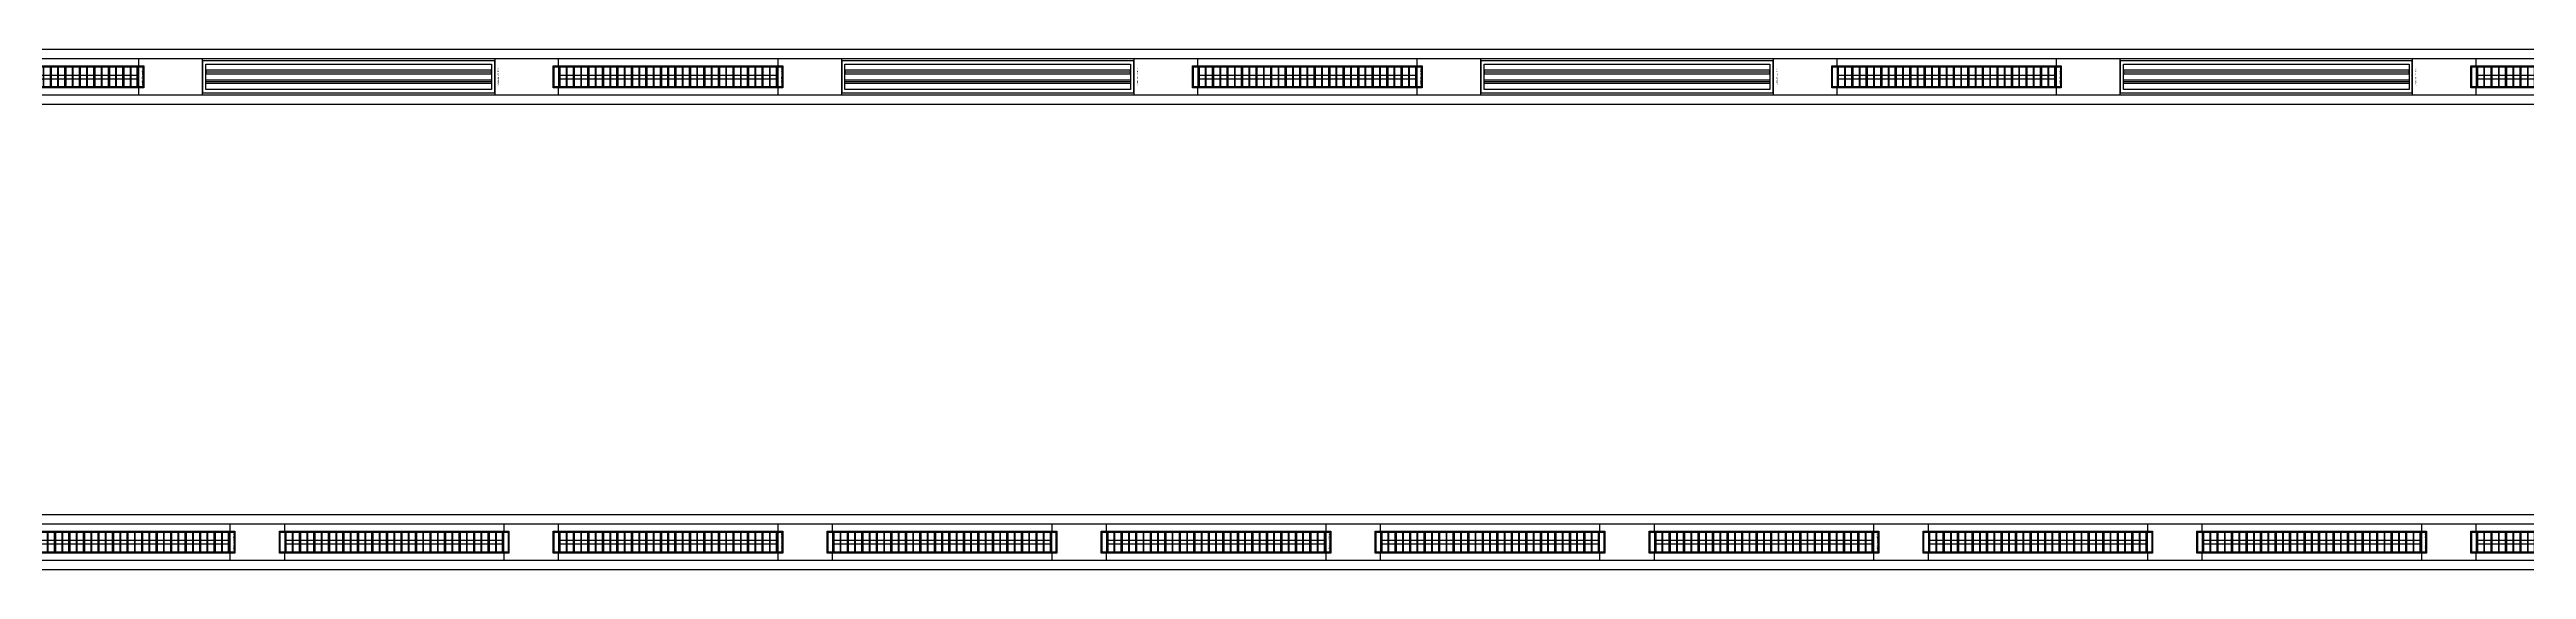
# Model space of a CAD drawing. Header units: millimetres. Extents: x -962357 to -591296, y -223672 to 59420.
# Drawn here: x -814218 to -800655, y -165868 to -163018 of the extents above; entities that cross this region are included whole.
import ezdxf
from ezdxf.enums import TextEntityAlignment as Align

# ---------------------------------------------------------------- set-up
doc = ezdxf.new("R2010")
doc.units = ezdxf.units.MM
for name, color, linetype in [('000 - WIPEOUT', 250, 'Continuous'), ('001 - ASCESSORIES', 251, 'Continuous'), ('A04_TUBE SERIES', 2, 'Continuous'), ('A11_ALU.SOLID SHEET', 2, 'Continuous')]:
    doc.layers.add(name, color=color, linetype=linetype)

# ---------------------------------------------------------------- blocks, each defined once
blk = doc.blocks.new('*U338')
at = {"color": 1}
blk.add_wipeout([(628, -60), (-629, -60), (-629, 60), (628, 60)], dxfattribs=at).dxf.layer = '000 - WIPEOUT'
at = {"layer": '001 - ASCESSORIES', "color": 0}
blk.add_lwpolyline([(628, -60), (-629, -60), (-629, 60), (628, 60)], close=True, dxfattribs=at)
at = {"layer": '001 - ASCESSORIES'}
for points in [[(623, -55), (-624, -55), (-624, 55), (623, 55)], [(-593, -55), (-598, -55), (-598, 55), (-593, 55)], [(-559, -55), (-554, -55), (-554, 55), (-559, 55)], [(-514, -55), (-519, -55), (-519, 55), (-514, 55)], [(-479, -55), (-474, -55), (-474, 55), (-479, 55)], [(-435, -55), (-440, -55), (-440, 55), (-435, 55)], [(-400, -55), (-395, -55), (-395, 55), (-400, 55)], [(-355, -55), (-360, -55), (-360, 55), (-355, 55)], [(-320, -55), (-315, -55), (-315, 55), (-320, 55)], [(-276, -55), (-281, -55), (-281, 55), (-276, 55)], [(-241, -55), (-236, -55), (-236, 55), (-241, 55)], [(-196, -55), (-201, -55), (-201, 55), (-196, 55)], [(-161, -55), (-156, -55), (-156, 55), (-161, 55)], [(-117, -55), (-122, -55), (-122, 55), (-117, 55)], [(-82, -55), (-77, -55), (-77, 55), (-82, 55)], [(-37, -55), (-42, -55), (-42, 55), (-37, 55)], [(-3, -55), (3, -55), (3, 55), (-3, 55)], [(42, -55), (37, -55), (37, 55), (42, 55)], [(77, -55), (82, -55), (82, 55), (77, 55)], [(122, -55), (117, -55), (117, 55), (122, 55)], [(156, -55), (161, -55), (161, 55), (156, 55)], [(201, -55), (196, -55), (196, 55), (201, 55)], [(236, -55), (241, -55), (241, 55), (236, 55)], [(281, -55), (276, -55), (276, 55), (281, 55)], [(315, -55), (320, -55), (320, 55), (315, 55)], [(360, -55), (355, -55), (355, 55), (360, 55)], [(395, -55), (400, -55), (400, 55), (395, 55)], [(440, -55), (435, -55), (435, 55), (440, 55)], [(474, -55), (479, -55), (479, 55), (474, 55)], [(519, -55), (514, -55), (514, 55), (519, 55)], [(554, -55), (559, -55), (559, 55), (554, 55)], [(598, -55), (593, -55), (593, 55), (598, 55)]]:
    blk.add_lwpolyline(points, close=True, dxfattribs=at)
for points in [[(-593, 10), (-559, 10)], [(-554, 10), (-519, 10)], [(-514, 10), (-479, 10)], [(-474, 10), (-440, 10)], [(-435, 10), (-400, 10)], [(-395, 10), (-360, 10)], [(-355, 10), (-320, 10)], [(-315, 10), (-281, 10)], [(-276, 10), (-241, 10)], [(-236, 10), (-201, 10)], [(-196, 10), (-161, 10)], [(-156, 10), (-122, 10)], [(-117, 10), (-82, 10)], [(-77, 10), (-42, 10)], [(-37, 10), (-3, 10)], [(3, 10), (37, 10)], [(42, 10), (77, 10)], [(82, 10), (117, 10)], [(122, 10), (156, 10)], [(161, 10), (196, 10)], [(201, 10), (236, 10)], [(241, 10), (276, 10)], [(281, 10), (315, 10)], [(320, 10), (355, 10)], [(360, 10), (395, 10)], [(400, 10), (435, 10)], [(440, 10), (474, 10)], [(479, 10), (514, 10)], [(519, 10), (554, 10)], [(559, 10), (593, 10)], [(-593, -10), (-559, -10)], [(-554, -10), (-519, -10)], [(-514, -10), (-479, -10)], [(-474, -10), (-440, -10)], [(-435, -10), (-400, -10)], [(-395, -10), (-360, -10)], [(-355, -10), (-320, -10)], [(-315, -10), (-281, -10)], [(-276, -10), (-241, -10)], [(-236, -10), (-201, -10)], [(-196, -10), (-161, -10)], [(-156, -10), (-122, -10)], [(-117, -10), (-82, -10)], [(-77, -10), (-42, -10)], [(-37, -10), (-3, -10)], [(3, -10), (37, -10)], [(42, -10), (77, -10)], [(82, -10), (117, -10)], [(122, -10), (156, -10)], [(161, -10), (196, -10)], [(201, -10), (236, -10)], [(241, -10), (276, -10)], [(281, -10), (315, -10)], [(320, -10), (355, -10)], [(360, -10), (395, -10)], [(400, -10), (435, -10)], [(440, -10), (474, -10)], [(479, -10), (514, -10)], [(519, -10), (554, -10)], [(559, -10), (593, -10)]]:
    blk.add_lwpolyline(points, dxfattribs=at)
blk = doc.blocks.new('*U431')
at = {"layer": 'A11_ALU.SOLID SHEET', "color": 0}
blk.add_lwpolyline([(350, -98.8), (350, 98.8), (0, 98.8), (0, -98.8)], close=True, dxfattribs=at)
at = {"layer": 'Defpoints', "color": 250}
blk.add_point((0, 0), dxfattribs=at)
blk.add_text('AL.SHEET-HAT-TYPE-R', height=6, rotation=270, dxfattribs=at).set_placement((15, 0), align=Align.BOTTOM_CENTER)
blk = doc.blocks.new('*U340')
at = {"layer": '001 - ASCESSORIES', "color": 0, "linetype": 'ByBlock'}
blk.add_lwpolyline([(800, 87), (-800, 87), (-800, -87), (800, -87)], close=True, dxfattribs=at)
at = {"layer": '001 - ASCESSORIES', "linetype": 'ByBlock'}
for points in [[(-782, 69), (782, 69), (782, -69), (-782, -69)], [(782, 36), (-782, 36), (-782, 16), (782, 16)], [(-782, -16), (782, -16), (782, -36), (-782, -36)]]:
    blk.add_lwpolyline(points, close=True, dxfattribs=at)
for points in [[(782, 26), (-782, 26)], [(-782, -26), (782, -26)]]:
    blk.add_lwpolyline(points, dxfattribs=at)
blk = doc.blocks.new('*U434')
at = {"layer": 'A11_ALU.SOLID SHEET', "color": 0}
blk.add_lwpolyline([(300, -98.8), (300, 98.8), (0, 98.8), (0, -98.8)], close=True, dxfattribs=at)
at = {"layer": 'Defpoints', "color": 250}
blk.add_point((0, 0), dxfattribs=at)
blk.add_text('AL.SHEET-HAT-TYPE-R', height=6, rotation=270, dxfattribs=at).set_placement((15, 0), align=Align.BOTTOM_CENTER)
blk = doc.blocks.new('*U445')
blk.add_wipeout([(-25, 0), (25, 0), (25, 67331), (-25, 67331)]).dxf.layer = '000 - WIPEOUT'
at = {"layer": 'A04_TUBE SERIES', "color": 0}
blk.add_lwpolyline([(-25, 0), (25, 0), (25, 67331), (-25, 67331)], close=True, dxfattribs=at)
blk.add_attdef('EXTR.OVL-LENGTH_', (-25, -59), '', height=5)

msp = doc.modelspace()

# ---------------------------------------------------------------- block references
for name, p in [('*U338', (-814330, -163168.1)), ('*U340', (-812580, -163168.1)), ('*U340', (-812580, -163168.1)), ('*U431', (-811780, -163168.1)), ('*U340', (-809080, -163168.1)), ('*U340', (-809080, -163168.1)), ('*U431', (-808280, -163168.1)), ('*U340', (-805580, -163168.1)), ('*U340', (-805580, -163168.1)), ('*U431', (-804780, -163168.1)), ('*U340', (-802080, -163168.1)), ('*U340', (-802080, -163168.1)), ('*U431', (-801280, -163168.1)), ('*U338', (-813830, -165718.1)), ('*U434', (-811730, -165718.1)), ('*U434', (-808730, -165718.1)), ('*U434', (-805730, -165718.1)), ('*U434', (-802730, -165718.1))]:
    msp.add_blockref(name, p)

# ---------------------------------------------------------------- next in the draw order: block references
for name, p in [('*U431', (-813730, -163168.1)), ('*U338', (-810830, -163168.1)), ('*U338', (-807330, -163168.1)), ('*U338', (-803830, -163168.1)), ('*U338', (-800330, -163168.1)), ('*U434', (-813230, -165718.1)), ('*U338', (-810830, -165718.1)), ('*U338', (-807830, -165718.1)), ('*U338', (-804830, -165718.1)), ('*U338', (-801830, -165718.1))]:
    msp.add_blockref(name, p)

# ---------------------------------------------------------------- next in the draw order: block references
for name, p in [('*U338', (-814330, -163168.1)), ('*U431', (-811780, -163168.1)), ('*U431', (-810230, -163168.1)), ('*U431', (-808280, -163168.1)), ('*U431', (-806730, -163168.1)), ('*U431', (-804780, -163168.1)), ('*U431', (-803230, -163168.1)), ('*U431', (-801280, -163168.1)), ('*U338', (-812330, -165718.1)), ('*U434', (-810230, -165718.1)), ('*U434', (-807230, -165718.1)), ('*U434', (-804230, -165718.1)), ('*U434', (-801230, -165718.1))]:
    msp.add_blockref(name, p)

# ---------------------------------------------------------------- next in the draw order: block references
for name, p in [('*U431', (-813730, -163168.1)), ('*U338', (-810830, -163168.1)), ('*U338', (-807330, -163168.1)), ('*U338', (-803830, -163168.1)), ('*U338', (-800330, -163168.1)), ('*U338', (-809330, -165718.1)), ('*U338', (-806330, -165718.1)), ('*U338', (-803330, -165718.1)), ('*U338', (-800330, -165718.1))]:
    msp.add_blockref(name, p)

# ---------------------------------------------------------------- next in the draw order: block references
for p in [(-810230, -163168.1), (-806730, -163168.1), (-803230, -163168.1)]:
    msp.add_blockref('*U431', p)
at = {"layer": 'A04_TUBE SERIES', "color": 0, "rotation": 90}
for p in [(-784705, -165593.1), (-784705, -165843.1)]:
    msp.add_blockref('*U445', p, dxfattribs=at)

# ---------------------------------------------------------------- next in the draw order: block references
for p in [(-784705, -163043.1), (-784705, -163293.1)]:
    msp.add_blockref('*U445', p, dxfattribs=at)

doc.saveas('drawing.dxf')
